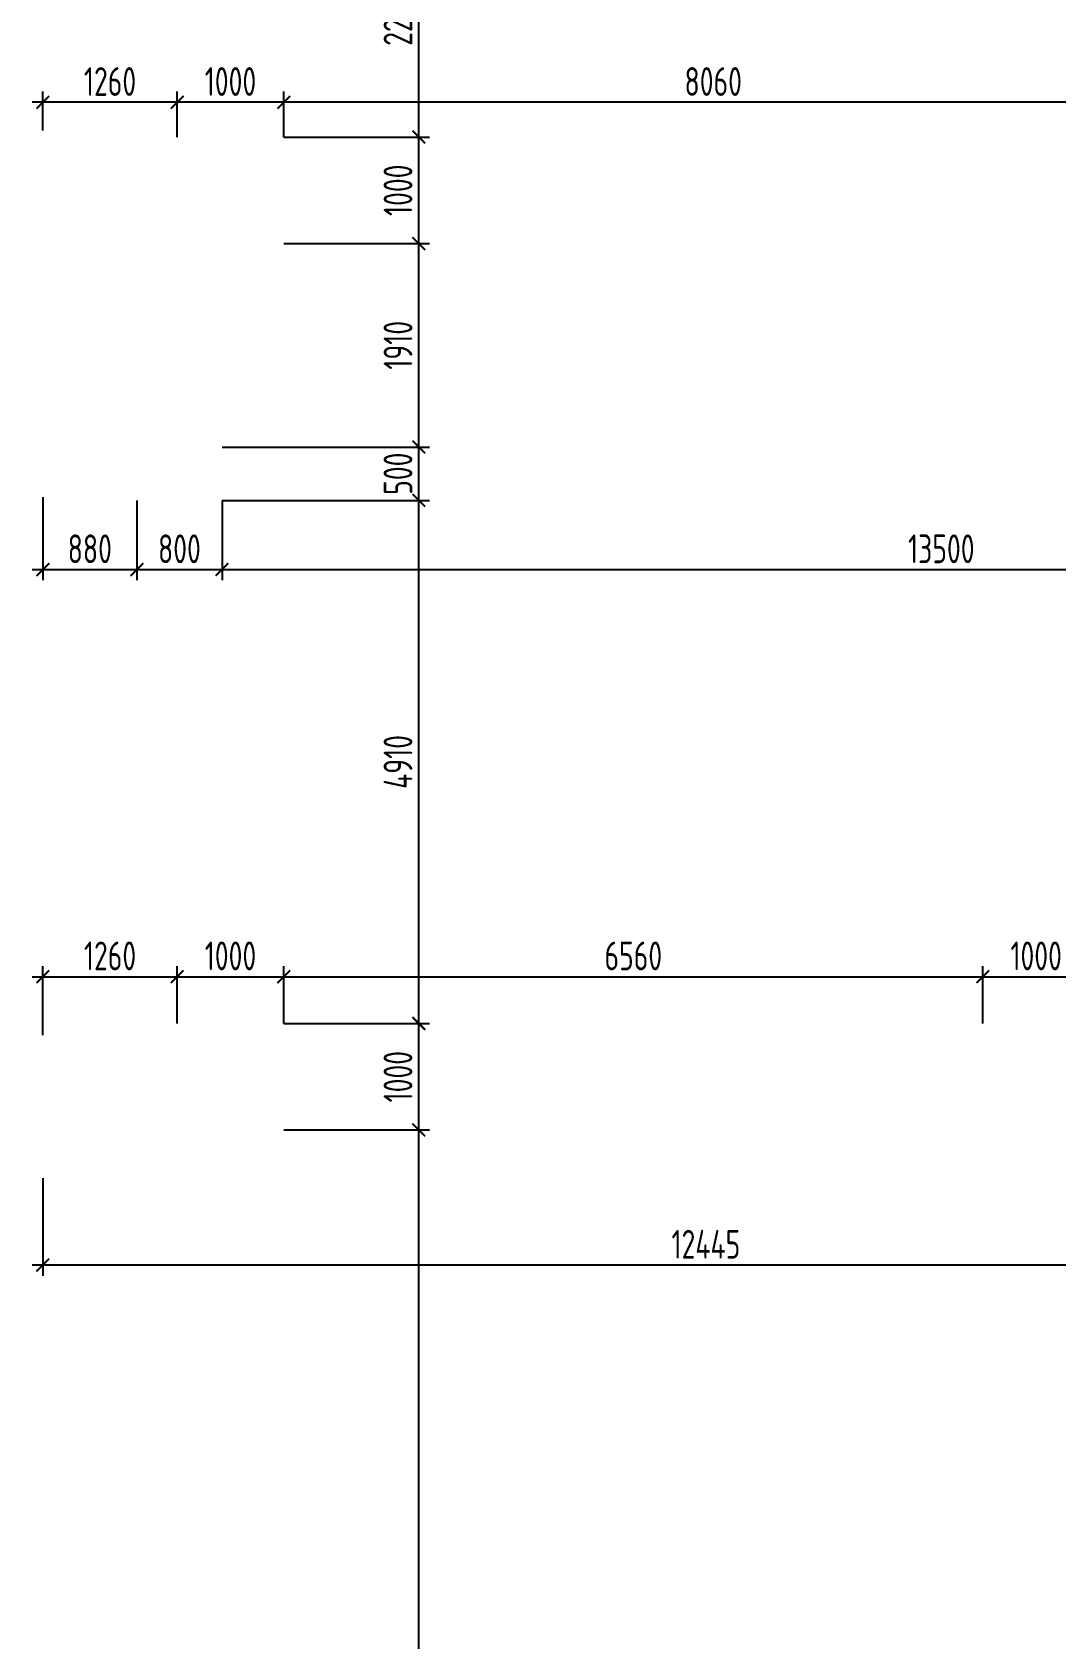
# Model space of a CAD drawing. Header units: millimetres. Extents: x -180271 to 536090, y 55086 to 131231.
# Drawn here: x 466934 to 476540, y 90664 to 105749 of the extents above; entities that cross this region are included whole.
import ezdxf

# ---------------------------------------------------------------- set-up
doc = ezdxf.new("R2010")
doc.units = ezdxf.units.MM
doc.layers.add('Размеры кровли ВК', color=14, linetype='Continuous', lineweight=9)
doc.layers.add('РАЗМЕРЫ КРОВЛИ ОВ', color=204, linetype='Continuous')
doc.layers.get('0').off()
doc.styles.add('ISOCPEUR', font='isocpeur.ttf', dxfattribs={"width": 0.7})
doc.dimstyles.new('R_100', dxfattribs={"dimtxt": 270, "dimasz": 120, "dimexe": 100, "dimexo": 0, "dimgap": 60, "dimtad": 1, "dimdec": 0, "dimrnd": 5, "dimzin": 0, "dimdsep": 46, "dimtxsty": 'ISOCPEUR', "dimblk": 'ARCHTICK', "dimcen": 0, "dimdle": 100, "dimclrd": 256, "dimclre": 256, "dimclrt": 256, "dimadec": 0, "dimazin": 0, "dimtfac": 2, "dimtdec": 0, "dimtofl": 0, "dimtmove": 1, "dimatfit": 3, "dimfxl": 1, "dimtvp": 3, "dimtolj": 1, "dimtzin": 0, "dimarcsym": 0})

# ---------------------------------------------------------------- blocks, each defined once
blk = doc.blocks.new('_ArchTick')
at = {"color": 0, "linetype": 'ByBlock', "const_width": 0.15}
blk.add_lwpolyline([(-0.5, -0.5), (0.5, 0.5)], dxfattribs=at)
blk = doc.blocks.new('*D3895')
at = {"layer": 'РАЗМЕРЫ КРОВЛИ ОВ', "lineweight": -2, "transparency": 16777216}
for p, q in [((470562, 82176), (470562, 95542)), ((469295, 95442), (470662, 95442)), ((468312, 82276), (470662, 82276))]:
    blk.add_line(p, q, dxfattribs=at)
at = {"layer": 'РАЗМЕРЫ КРОВЛИ ОВ', "lineweight": -2, "transparency": 16777216, "xscale": 120, "yscale": 120, "zscale": 120}
for p, rotation in [((470562, 95442), 90), ((470562, 82276), 270)]:
    blk.add_blockref('_ArchTick', p, dxfattribs=dict(at, rotation=rotation))
at = {"layer": 'РАЗМЕРЫ КРОВЛИ ОВ', "transparency": 16777216, "insert": (470367, 88859), "char_height": 270, "attachment_point": 5, "rotation": 90, "style": 'ISOCPEUR'}
blk.add_mtext('\\A1;13165', dxfattribs=at)
blk = doc.blocks.new('*D3896')
at = {"layer": 'РАЗМЕРЫ КРОВЛИ ОВ', "lineweight": -2, "transparency": 16777216}
for p, q in [((470562, 95342), (470562, 96542)), ((469295, 96442), (470662, 96442)), ((469295, 95442), (470662, 95442))]:
    blk.add_line(p, q, dxfattribs=at)
at = {"layer": 'РАЗМЕРЫ КРОВЛИ ОВ', "lineweight": -2, "transparency": 16777216, "xscale": 120, "yscale": 120, "zscale": 120}
for p, rotation in [((470562, 96442), 90), ((470562, 95442), 270)]:
    blk.add_blockref('_ArchTick', p, dxfattribs=dict(at, rotation=rotation))
at = {"layer": 'РАЗМЕРЫ КРОВЛИ ОВ', "transparency": 16777216, "insert": (470367, 95942), "char_height": 270, "attachment_point": 5, "rotation": 90, "style": 'ISOCPEUR'}
blk.add_mtext('\\A1;1000', dxfattribs=at)
blk = doc.blocks.new('*D3897')
at = {"layer": 'РАЗМЕРЫ КРОВЛИ ОВ', "lineweight": -2, "transparency": 16777216}
for p, q in [((470562, 96342), (470562, 101453)), ((468716, 101353), (470662, 101353)), ((469295, 96442), (470662, 96442))]:
    blk.add_line(p, q, dxfattribs=at)
at = {"layer": 'РАЗМЕРЫ КРОВЛИ ОВ', "lineweight": -2, "transparency": 16777216, "xscale": 120, "yscale": 120, "zscale": 120}
for p, rotation in [((470562, 101353), 90), ((470562, 96442), 270)]:
    blk.add_blockref('_ArchTick', p, dxfattribs=dict(at, rotation=rotation))
at = {"layer": 'РАЗМЕРЫ КРОВЛИ ОВ', "transparency": 16777216, "insert": (470367, 98897), "char_height": 270, "attachment_point": 5, "rotation": 90, "style": 'ISOCPEUR'}
blk.add_mtext('\\A1;4910', dxfattribs=at)
blk = doc.blocks.new('*D3898')
at = {"layer": 'РАЗМЕРЫ КРОВЛИ ОВ', "lineweight": -2, "transparency": 16777216}
for p, q in [((468716, 101853), (470662, 101853)), ((470562, 101253), (470562, 101953)), ((468716, 101353), (470662, 101353))]:
    blk.add_line(p, q, dxfattribs=at)
at = {"layer": 'РАЗМЕРЫ КРОВЛИ ОВ', "lineweight": -2, "transparency": 16777216, "xscale": 120, "yscale": 120, "zscale": 120}
for p, rotation in [((470562, 101853), 90), ((470562, 101353), 270)]:
    blk.add_blockref('_ArchTick', p, dxfattribs=dict(at, rotation=rotation))
at = {"layer": 'РАЗМЕРЫ КРОВЛИ ОВ', "transparency": 16777216, "insert": (470367, 101603), "char_height": 270, "attachment_point": 5, "rotation": 90, "style": 'ISOCPEUR'}
blk.add_mtext('\\A1;500', dxfattribs=at)
blk = doc.blocks.new('*D3899')
at = {"layer": 'РАЗМЕРЫ КРОВЛИ ОВ', "lineweight": -2, "transparency": 16777216}
for p, q in [((470562, 101753), (470562, 103864)), ((469295, 103764), (470662, 103764)), ((468716, 101853), (470662, 101853))]:
    blk.add_line(p, q, dxfattribs=at)
at = {"layer": 'РАЗМЕРЫ КРОВЛИ ОВ', "lineweight": -2, "transparency": 16777216, "xscale": 120, "yscale": 120, "zscale": 120}
for p, rotation in [((470562, 103764), 90), ((470562, 101853), 270)]:
    blk.add_blockref('_ArchTick', p, dxfattribs=dict(at, rotation=rotation))
at = {"layer": 'РАЗМЕРЫ КРОВЛИ ОВ', "transparency": 16777216, "insert": (470367, 102809), "char_height": 270, "attachment_point": 5, "rotation": 90, "style": 'ISOCPEUR'}
blk.add_mtext('\\A1;1910', dxfattribs=at)
blk = doc.blocks.new('*D3900')
at = {"layer": 'РАЗМЕРЫ КРОВЛИ ОВ', "lineweight": -2, "transparency": 16777216}
for p, q in [((470562, 103664), (470562, 104864)), ((469295, 104764), (470662, 104764)), ((469295, 103764), (470662, 103764))]:
    blk.add_line(p, q, dxfattribs=at)
at = {"layer": 'РАЗМЕРЫ КРОВЛИ ОВ', "lineweight": -2, "transparency": 16777216, "xscale": 120, "yscale": 120, "zscale": 120}
for p, rotation in [((470562, 104764), 90), ((470562, 103764), 270)]:
    blk.add_blockref('_ArchTick', p, dxfattribs=dict(at, rotation=rotation))
at = {"layer": 'РАЗМЕРЫ КРОВЛИ ОВ', "transparency": 16777216, "insert": (470367, 104264), "char_height": 270, "attachment_point": 5, "rotation": 90, "style": 'ISOCPEUR'}
blk.add_mtext('\\A1;1000', dxfattribs=at)
blk = doc.blocks.new('*D3901')
at = {"layer": 'РАЗМЕРЫ КРОВЛИ ОВ', "lineweight": -2, "transparency": 16777216}
for p, q in [((470562, 104664), (470562, 107105)), ((469459, 107005), (470662, 107005)), ((469295, 104764), (470662, 104764))]:
    blk.add_line(p, q, dxfattribs=at)
at = {"layer": 'РАЗМЕРЫ КРОВЛИ ОВ', "lineweight": -2, "transparency": 16777216, "xscale": 120, "yscale": 120, "zscale": 120}
for p, rotation in [((470562, 107005), 90), ((470562, 104764), 270)]:
    blk.add_blockref('_ArchTick', p, dxfattribs=dict(at, rotation=rotation))
at = {"layer": 'РАЗМЕРЫ КРОВЛИ ОВ', "transparency": 16777216, "insert": (470367, 105885), "char_height": 270, "attachment_point": 5, "rotation": 90, "style": 'ISOCPEUR'}
blk.add_mtext('\\A1;2240', dxfattribs=at)
blk = doc.blocks.new('*D3906')
at = {"layer": 'РАЗМЕРЫ КРОВЛИ ОВ', "lineweight": -2, "transparency": 16777216}
for p, q in [((466934, 96881), (468395, 96881)), ((467034, 96331), (467034, 96981)), ((468295, 96442), (468295, 96981))]:
    blk.add_line(p, q, dxfattribs=at)
at = {"layer": 'РАЗМЕРЫ КРОВЛИ ОВ', "lineweight": -2, "transparency": 16777216, "xscale": 120, "yscale": 120, "zscale": 120, "rotation": 180}
blk.add_blockref('_ArchTick', (467034, 96881), dxfattribs=at)
at = {"layer": 'РАЗМЕРЫ КРОВЛИ ОВ', "lineweight": -2, "transparency": 16777216, "xscale": 120, "yscale": 120, "zscale": 120}
blk.add_blockref('_ArchTick', (468295, 96881), dxfattribs=at)
at = {"layer": 'РАЗМЕРЫ КРОВЛИ ОВ', "transparency": 16777216, "insert": (467665, 97076), "char_height": 270, "attachment_point": 5, "style": 'ISOCPEUR'}
blk.add_mtext('\\A1;1260', dxfattribs=at)
blk = doc.blocks.new('*D3907')
at = {"layer": 'РАЗМЕРЫ КРОВЛИ ОВ', "lineweight": -2, "transparency": 16777216}
for p, q in [((468195, 96881), (469395, 96881)), ((468295, 96442), (468295, 96981)), ((469295, 96442), (469295, 96981))]:
    blk.add_line(p, q, dxfattribs=at)
at = {"layer": 'РАЗМЕРЫ КРОВЛИ ОВ', "lineweight": -2, "transparency": 16777216, "xscale": 120, "yscale": 120, "zscale": 120, "rotation": 180}
blk.add_blockref('_ArchTick', (468295, 96881), dxfattribs=at)
at = {"layer": 'РАЗМЕРЫ КРОВЛИ ОВ', "lineweight": -2, "transparency": 16777216, "xscale": 120, "yscale": 120, "zscale": 120}
blk.add_blockref('_ArchTick', (469295, 96881), dxfattribs=at)
at = {"layer": 'РАЗМЕРЫ КРОВЛИ ОВ', "transparency": 16777216, "insert": (468795, 97076), "char_height": 270, "attachment_point": 5, "style": 'ISOCPEUR'}
blk.add_mtext('\\A1;1000', dxfattribs=at)
blk = doc.blocks.new('*D3908')
at = {"layer": 'РАЗМЕРЫ КРОВЛИ ОВ', "lineweight": -2, "transparency": 16777216}
for p, q in [((469195, 96881), (475955, 96881)), ((469295, 96442), (469295, 96981)), ((475855, 96442), (475855, 96981))]:
    blk.add_line(p, q, dxfattribs=at)
at = {"layer": 'РАЗМЕРЫ КРОВЛИ ОВ', "lineweight": -2, "transparency": 16777216, "xscale": 120, "yscale": 120, "zscale": 120, "rotation": 180}
blk.add_blockref('_ArchTick', (469295, 96881), dxfattribs=at)
at = {"layer": 'РАЗМЕРЫ КРОВЛИ ОВ', "lineweight": -2, "transparency": 16777216, "xscale": 120, "yscale": 120, "zscale": 120}
blk.add_blockref('_ArchTick', (475855, 96881), dxfattribs=at)
at = {"layer": 'РАЗМЕРЫ КРОВЛИ ОВ', "transparency": 16777216, "insert": (472575, 97076), "char_height": 270, "attachment_point": 5, "style": 'ISOCPEUR'}
blk.add_mtext('\\A1;6560', dxfattribs=at)
blk = doc.blocks.new('*D3909')
at = {"layer": 'РАЗМЕРЫ КРОВЛИ ОВ', "lineweight": -2, "transparency": 16777216}
for p, q in [((475755, 96881), (476955, 96881)), ((475855, 96442), (475855, 96981)), ((476855, 96442), (476855, 96981))]:
    blk.add_line(p, q, dxfattribs=at)
at = {"layer": 'РАЗМЕРЫ КРОВЛИ ОВ', "lineweight": -2, "transparency": 16777216, "xscale": 120, "yscale": 120, "zscale": 120, "rotation": 180}
blk.add_blockref('_ArchTick', (475855, 96881), dxfattribs=at)
at = {"layer": 'РАЗМЕРЫ КРОВЛИ ОВ', "lineweight": -2, "transparency": 16777216, "xscale": 120, "yscale": 120, "zscale": 120}
blk.add_blockref('_ArchTick', (476855, 96881), dxfattribs=at)
at = {"layer": 'РАЗМЕРЫ КРОВЛИ ОВ', "transparency": 16777216, "insert": (476355, 97076), "char_height": 270, "attachment_point": 5, "style": 'ISOCPEUR'}
blk.add_mtext('\\A1;1000', dxfattribs=at)
blk = doc.blocks.new('*D3916')
at = {"layer": 'РАЗМЕРЫ КРОВЛИ ОВ', "lineweight": -2, "transparency": 16777216}
for p, q in [((467034, 101384), (467034, 100603)), ((467916, 101353), (467916, 100603)), ((466934, 100703), (468016, 100703))]:
    blk.add_line(p, q, dxfattribs=at)
at = {"layer": 'РАЗМЕРЫ КРОВЛИ ОВ', "lineweight": -2, "transparency": 16777216, "xscale": 120, "yscale": 120, "zscale": 120, "rotation": 180}
blk.add_blockref('_ArchTick', (467034, 100703), dxfattribs=at)
at = {"layer": 'РАЗМЕРЫ КРОВЛИ ОВ', "lineweight": -2, "transparency": 16777216, "xscale": 120, "yscale": 120, "zscale": 120}
blk.add_blockref('_ArchTick', (467916, 100703), dxfattribs=at)
at = {"layer": 'РАЗМЕРЫ КРОВЛИ ОВ', "transparency": 16777216, "insert": (467475, 100898), "char_height": 270, "attachment_point": 5, "style": 'ISOCPEUR'}
blk.add_mtext('\\A1;880', dxfattribs=at)
blk = doc.blocks.new('*D3917')
at = {"layer": 'РАЗМЕРЫ КРОВЛИ ОВ', "lineweight": -2, "transparency": 16777216}
for p, q in [((467916, 101353), (467916, 100603)), ((468716, 101353), (468716, 100603)), ((467816, 100703), (468816, 100703))]:
    blk.add_line(p, q, dxfattribs=at)
at = {"layer": 'РАЗМЕРЫ КРОВЛИ ОВ', "lineweight": -2, "transparency": 16777216, "xscale": 120, "yscale": 120, "zscale": 120, "rotation": 180}
blk.add_blockref('_ArchTick', (467916, 100703), dxfattribs=at)
at = {"layer": 'РАЗМЕРЫ КРОВЛИ ОВ', "lineweight": -2, "transparency": 16777216, "xscale": 120, "yscale": 120, "zscale": 120}
blk.add_blockref('_ArchTick', (468716, 100703), dxfattribs=at)
at = {"layer": 'РАЗМЕРЫ КРОВЛИ ОВ', "transparency": 16777216, "insert": (468316, 100898), "char_height": 270, "attachment_point": 5, "style": 'ISOCPEUR'}
blk.add_mtext('\\A1;800', dxfattribs=at)
blk = doc.blocks.new('*D3918')
at = {"layer": 'РАЗМЕРЫ КРОВЛИ ОВ', "lineweight": -2, "transparency": 16777216}
for p, q in [((482214, 102209), (482214, 100603)), ((468716, 101353), (468716, 100603)), ((468616, 100703), (482314, 100703))]:
    blk.add_line(p, q, dxfattribs=at)
at = {"layer": 'РАЗМЕРЫ КРОВЛИ ОВ', "lineweight": -2, "transparency": 16777216, "xscale": 120, "yscale": 120, "zscale": 120, "rotation": 180}
blk.add_blockref('_ArchTick', (468716, 100703), dxfattribs=at)
at = {"layer": 'РАЗМЕРЫ КРОВЛИ ОВ', "lineweight": -2, "transparency": 16777216, "xscale": 120, "yscale": 120, "zscale": 120}
blk.add_blockref('_ArchTick', (482214, 100703), dxfattribs=at)
at = {"layer": 'РАЗМЕРЫ КРОВЛИ ОВ', "transparency": 16777216, "insert": (475465, 100898), "char_height": 270, "attachment_point": 5, "style": 'ISOCPEUR'}
blk.add_mtext('\\A1;13500', dxfattribs=at)
blk = doc.blocks.new('*D3927')
at = {"layer": 'РАЗМЕРЫ КРОВЛИ ОВ', "lineweight": -2, "transparency": 16777216}
for p, q in [((469295, 104764), (469295, 105190)), ((477356, 104764), (477356, 105190)), ((477456, 105090), (469195, 105090))]:
    blk.add_line(p, q, dxfattribs=at)
at = {"layer": 'РАЗМЕРЫ КРОВЛИ ОВ', "lineweight": -2, "transparency": 16777216, "xscale": 120, "yscale": 120, "zscale": 120, "rotation": 180}
blk.add_blockref('_ArchTick', (469295, 105090), dxfattribs=at)
at = {"layer": 'РАЗМЕРЫ КРОВЛИ ОВ', "lineweight": -2, "transparency": 16777216, "xscale": 120, "yscale": 120, "zscale": 120}
blk.add_blockref('_ArchTick', (477356, 105090), dxfattribs=at)
at = {"layer": 'РАЗМЕРЫ КРОВЛИ ОВ', "transparency": 16777216, "insert": (473325, 105285), "char_height": 270, "attachment_point": 5, "style": 'ISOCPEUR'}
blk.add_mtext('\\A1;8060', dxfattribs=at)
blk = doc.blocks.new('*D3928')
at = {"layer": 'РАЗМЕРЫ КРОВЛИ ОВ', "lineweight": -2, "transparency": 16777216}
for p, q in [((468295, 104764), (468295, 105190)), ((469295, 104764), (469295, 105190)), ((469395, 105090), (468195, 105090))]:
    blk.add_line(p, q, dxfattribs=at)
at = {"layer": 'РАЗМЕРЫ КРОВЛИ ОВ', "lineweight": -2, "transparency": 16777216, "xscale": 120, "yscale": 120, "zscale": 120, "rotation": 180}
blk.add_blockref('_ArchTick', (468295, 105090), dxfattribs=at)
at = {"layer": 'РАЗМЕРЫ КРОВЛИ ОВ', "lineweight": -2, "transparency": 16777216, "xscale": 120, "yscale": 120, "zscale": 120}
blk.add_blockref('_ArchTick', (469295, 105090), dxfattribs=at)
at = {"layer": 'РАЗМЕРЫ КРОВЛИ ОВ', "transparency": 16777216, "insert": (468795, 105285), "char_height": 270, "attachment_point": 5, "style": 'ISOCPEUR'}
blk.add_mtext('\\A1;1000', dxfattribs=at)
blk = doc.blocks.new('*D3929')
at = {"layer": 'РАЗМЕРЫ КРОВЛИ ОВ', "lineweight": -2, "transparency": 16777216}
for p, q in [((467034, 104824), (467034, 105190)), ((468295, 104764), (468295, 105190)), ((468395, 105090), (466934, 105090))]:
    blk.add_line(p, q, dxfattribs=at)
at = {"layer": 'РАЗМЕРЫ КРОВЛИ ОВ', "lineweight": -2, "transparency": 16777216, "xscale": 120, "yscale": 120, "zscale": 120, "rotation": 180}
blk.add_blockref('_ArchTick', (467034, 105090), dxfattribs=at)
at = {"layer": 'РАЗМЕРЫ КРОВЛИ ОВ', "lineweight": -2, "transparency": 16777216, "xscale": 120, "yscale": 120, "zscale": 120}
blk.add_blockref('_ArchTick', (468295, 105090), dxfattribs=at)
at = {"layer": 'РАЗМЕРЫ КРОВЛИ ОВ', "transparency": 16777216, "insert": (467665, 105285), "char_height": 270, "attachment_point": 5, "style": 'ISOCPEUR'}
blk.add_mtext('\\A1;1260', dxfattribs=at)
blk = doc.blocks.new('*D31670')
at = {"layer": 'Размеры кровли ВК', "lineweight": -2, "transparency": 16777216}
for p, q in [((479477, 95588), (479477, 94074)), ((467034, 94989), (467034, 94074)), ((479577, 94174), (466934, 94174))]:
    blk.add_line(p, q, dxfattribs=at)
at = {"layer": 'Размеры кровли ВК', "lineweight": -2, "transparency": 16777216, "xscale": 120, "yscale": 120, "zscale": 120, "rotation": 180}
blk.add_blockref('_ArchTick', (467034, 94174), dxfattribs=at)
at = {"layer": 'Размеры кровли ВК', "lineweight": -2, "transparency": 16777216, "xscale": 120, "yscale": 120, "zscale": 120}
blk.add_blockref('_ArchTick', (479477, 94174), dxfattribs=at)
at = {"layer": 'Размеры кровли ВК', "transparency": 16777216, "insert": (473256, 94369), "char_height": 270, "attachment_point": 5, "style": 'ISOCPEUR'}
blk.add_mtext('\\A1;12445', dxfattribs=at)

msp = doc.modelspace()

# ---------------------------------------------------------------- dimensions: what is measured, and where the dimension line sits
at = {"layer": 'Размеры кровли ВК'}
dim = msp.add_linear_dim(base=(467034.1, 94174.1), p1=(479477, 95587.7), p2=(467034.1, 94988.9), dimstyle='R_100', override={"dimpost": '\\X'}, dxfattribs=at)
dim.commit()
dim.dimension.update_dxf_attribs({"geometry": '*D31670', "text_midpoint": (473255.5, 94369.1)})
at = {"layer": 'РАЗМЕРЫ КРОВЛИ ОВ'}
for base, p1, p2, picture, middle in [((470562.3, 107004.9), (469295.4, 104764.5), (469459.2, 107004.9), '*D3901', (470367.3, 105884.7)), ((470562.3, 104764.5), (469295.4, 103764.5), (469295.4, 104764.5), '*D3900', (470367.3, 104264.5)), ((470562.3, 103764.5), (468716.2, 101853.1), (469295.4, 103764.5), '*D3899', (470367.3, 102808.8)), ((470562.3, 101853.1), (468716.2, 101353.1), (468716.2, 101853.1), '*D3898', (470367.3, 101603.1)), ((470562.3, 101353.1), (469295.4, 96441.5), (468716.2, 101353.1), '*D3897', (470367.3, 98897.3)), ((470562.3, 96441.5), (469295.4, 95441.5), (469295.4, 96441.5), '*D3896', (470367.3, 95941.5)), ((470562.3, 95441.5), (468312.4, 82275.7), (469295.4, 95441.5), '*D3895', (470367.3, 88858.6))]:
    dim = msp.add_linear_dim(base=base, p1=p1, p2=p2, angle=90, dimstyle='R_100', override={"dimpost": '\\X'}, dxfattribs=at)
    dim.commit()
    dim.dimension.update_dxf_attribs({"geometry": picture, "text_midpoint": middle})
for base, p1, p2, picture, middle in [((467034.1, 105089.5), (468295.4, 104764.5), (467034.1, 104823.6), '*D3929', (467664.8, 105284.5)), ((468295.4, 105089.5), (469295.4, 104764.5), (468295.4, 104764.5), '*D3928', (468795.4, 105284.5)), ((469295.4, 105089.5), (477355.6, 104764.5), (469295.4, 104764.5), '*D3927', (473325.5, 105284.5)), ((482214.1, 100703.2), (468716.2, 101353.1), (482214.1, 102209.4), '*D3918', (475465.1, 100898.2)), ((467916.2, 100703.2), (467034.1, 101384.2), (467916.2, 101353.1), '*D3916', (467475.1, 100898.2)), ((468716.2, 100703.2), (467916.2, 101353.1), (468716.2, 101353.1), '*D3917', (468316.2, 100898.2)), ((468295.4, 96881.4), (467034.1, 96331.4), (468295.4, 96441.5), '*D3906', (467664.8, 97076.4)), ((469295.4, 96881.4), (468295.4, 96441.5), (469295.4, 96441.5), '*D3907', (468795.4, 97076.4)), ((475855.4, 96881.4), (469295.4, 96441.5), (475855.4, 96441.5), '*D3908', (472575.4, 97076.4)), ((476855.4, 96881.4), (475855.4, 96441.5), (476855.4, 96441.5), '*D3909', (476355.4, 97076.4))]:
    dim = msp.add_linear_dim(base=base, p1=p1, p2=p2, dimstyle='R_100', override={"dimpost": '\\X'}, dxfattribs=at)
    dim.commit()
    dim.dimension.update_dxf_attribs({"geometry": picture, "text_midpoint": middle})

doc.saveas('drawing.dxf')
